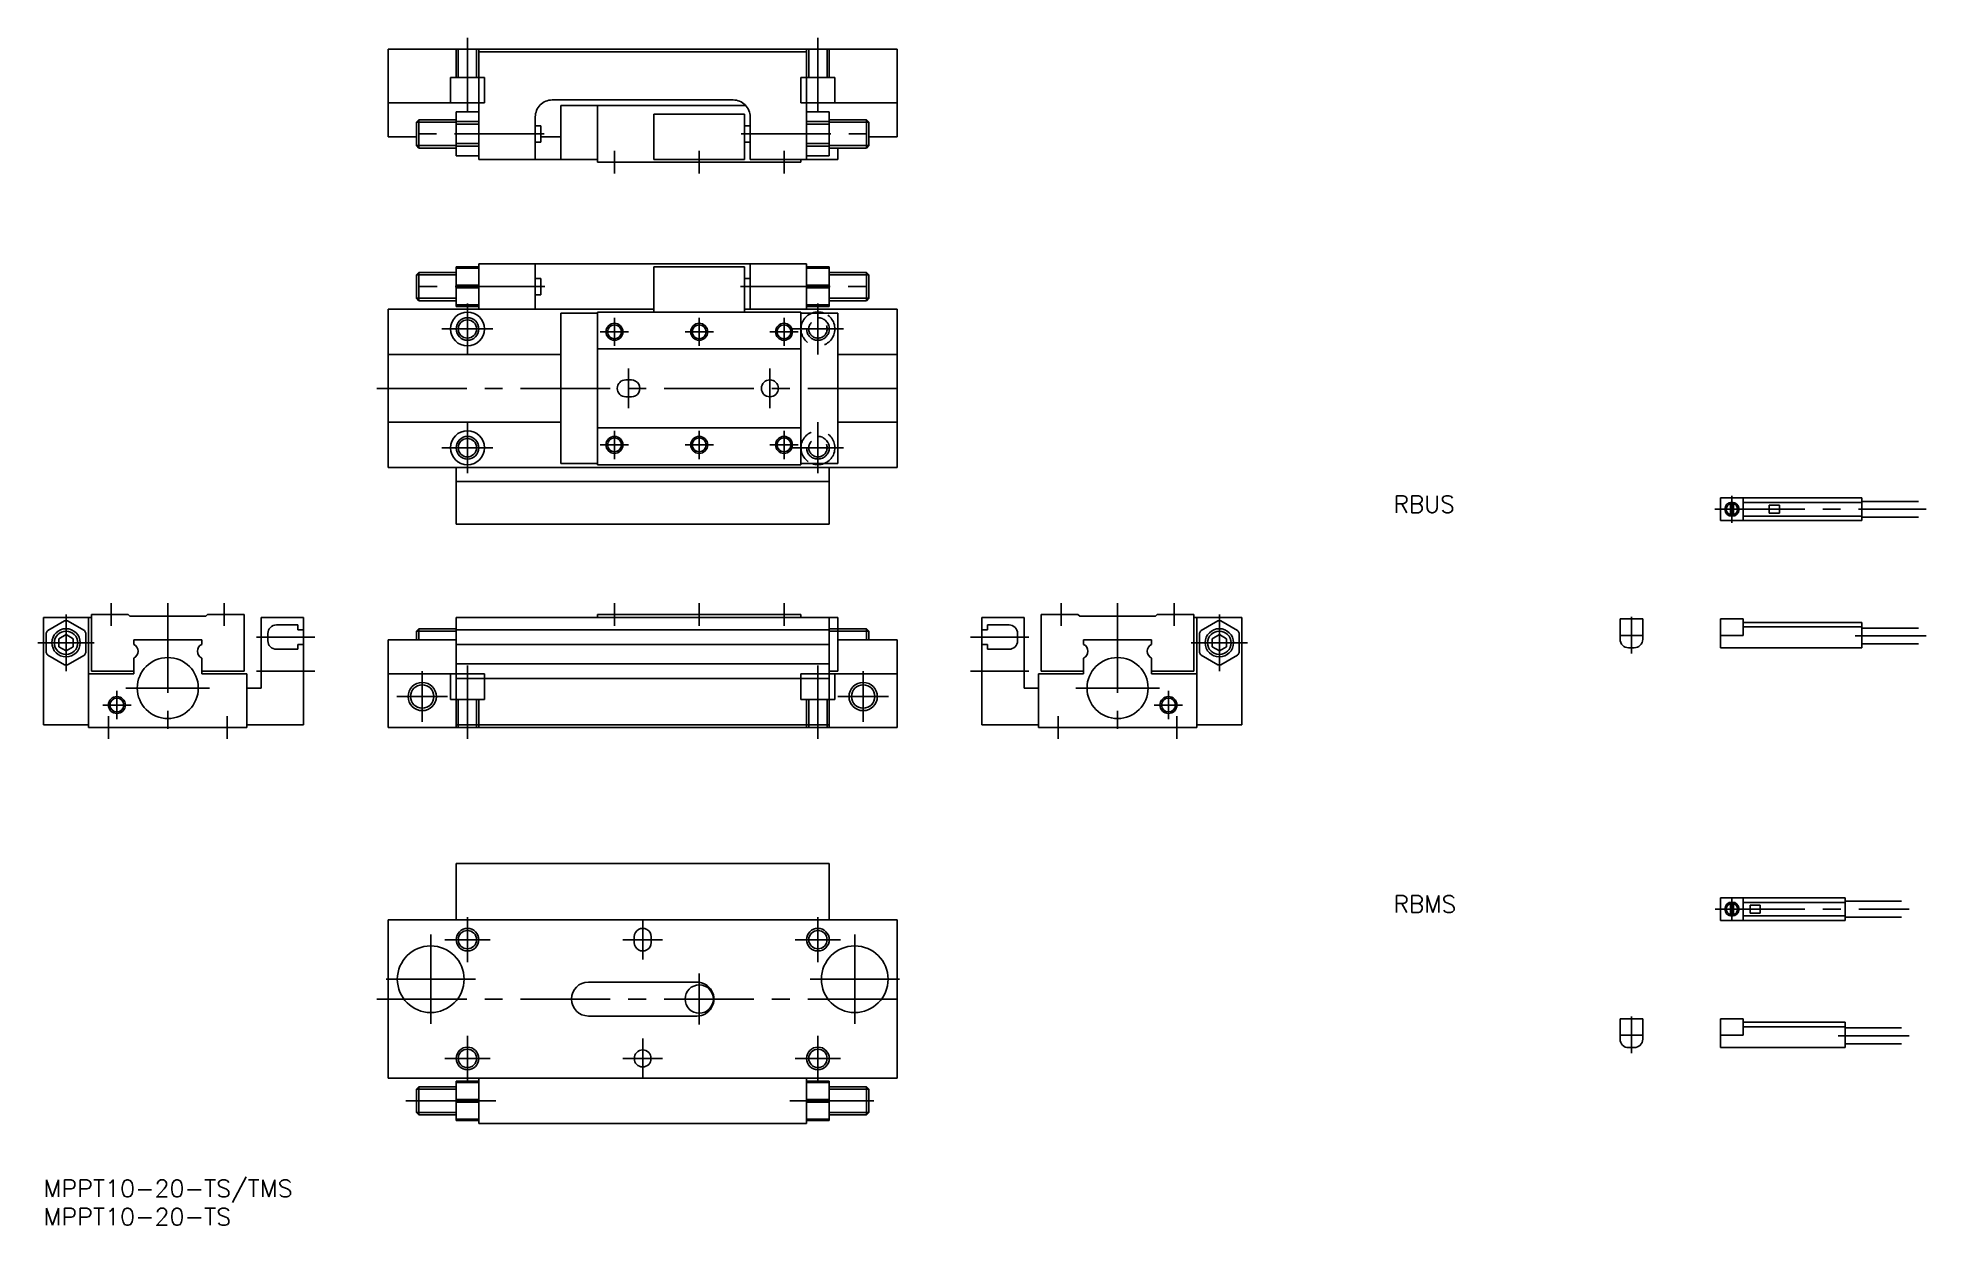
# Model space of a CAD drawing. Extents: x -1 to 333, y -8 to 202.
import ezdxf

# ---------------------------------------------------------------- set-up
doc = ezdxf.new("R2010")
doc.units = 0
doc.header["$LTSCALE"] = 0.5
doc.linetypes.add('CENTER', pattern=[50.8, 31.75, -6.35, 6.35, -6.35])
doc.linetypes.add('DASHED', pattern=[19.05, 12.7, -6.35])
for name, color, linetype in [('MSM_CENTER', 1, 'CENTER'), ('MSM_CONTINUOUS', 7, 'CONTINUOUS'), ('MSM_DASHED', 4, 'DASHED'), ('MSM_NARROW', 5, 'CONTINUOUS'), ('MSM_PART_NUMBER', 7, 'CONTINUOUS')]:
    doc.layers.add(name, color=color, linetype=linetype)
doc.styles.get("Standard").update_dxf_attribs({"font": 'txt.shx', "height": 3, "bigfont": 'bigfont.shx'})

# ---------------------------------------------------------------- blocks, each defined once
blk = doc.blocks.new('*U2')
at = {"layer": 'MSM_PART_NUMBER', "width": 1.033}
blk.add_text('MPPT10-20-TS/TMS', height=3, dxfattribs=at).set_placement((0, -3))
blk = doc.blocks.new('*U3')
at = {"layer": 'MSM_PART_NUMBER', "width": 1.033}
blk.add_text('MPPT10-20-TS', height=3, dxfattribs=at).set_placement((0, -8))
blk = doc.blocks.new('*U5')
at = {"layer": 'MSM_PART_NUMBER'}
blk.add_text('RBUS', height=3, dxfattribs=at).set_placement((238.839174, 118.014666))
blk = doc.blocks.new('*U6')
at = {"layer": 'MSM_PART_NUMBER'}
blk.add_text('RBMS', height=3, dxfattribs=at).set_placement((238.839174, 47.297773))

msp = doc.modelspace()

# ---------------------------------------------------------------- linework, layer by layer
at = {"layer": 'MSM_CENTER'}
for p, q in [((75, 188.999988), (75, 201.999988)), ((136.99997, 188.999988), (136.99997, 201.999988)), ((88.602646, 184.999988), (65.412231, 184.999988)), ((123.39735, 184.999988), (146.58777, 184.999988)), ((100.999985, 177.999988), (100.999985, 181.999988)), ((115.999985, 177.999988), (115.999985, 181.999988)), ((130.99998, 177.999988), (130.99998, 181.999988)), ((88.693382, 157.999988), (63.912228, 157.999988)), ((123.30662, 157.999988), (148.08777, 157.999988)), ((75, 154.999988), (75, 145.999988)), ((136.99997, 154.999988), (136.99997, 145.999988)), ((79.5, 150.499988), (70.5, 150.499988)), ((100.999985, 152.499988), (100.999985, 147.499988)), ((115.999985, 152.499988), (115.999985, 147.499988)), ((130.99998, 152.499988), (130.99998, 147.499988)), ((141.49997, 150.499988), (132.49997, 150.499988)), ((98.499985, 149.999988), (103.499985, 149.999988)), ((113.499985, 149.999988), (118.499985, 149.999988)), ((128.49998, 149.999988), (133.49998, 149.999988)), ((103.499985, 143.499988), (103.499985, 136.499988)), ((128.49998, 143.499988), (128.49998, 136.499988)), ((59, 139.999988), (153, 139.999988)), ((75, 133.999988), (75, 124.999988)), ((136.99997, 124.999988), (136.99997, 133.999988)), ((100.999985, 132.499988), (100.999985, 127.499988)), ((115.999985, 132.499988), (115.999985, 127.499988)), ((130.999982, 132.499988), (130.999982, 127.499988)), ((79.5, 129.499988), (70.5, 129.499988)), ((98.499985, 129.999988), (103.499985, 129.999988)), ((113.499985, 129.999988), (118.499985, 129.999988)), ((128.499982, 129.999988), (133.499982, 129.999988)), ((132.49997, 129.499988), (141.49997, 129.499988)), ((298.674897, 121.018663), (298.674897, 116.218663)), ((295.674894, 118.618663), (333.038583, 118.618663)), ((12, 101.999988), (12, 97.999988)), ((22, 101.999988), (22, 77.999985)), ((32, 101.999988), (32, 97.999988)), ((100.999985, 101.999988), (100.999985, 97.999988)), ((115.999985, 101.999988), (115.999985, 97.999988)), ((130.99998, 101.999988), (130.99998, 97.999988)), ((180, 101.999988), (180, 97.999988)), ((190, 101.999988), (190, 77.999985)), ((200, 101.999988), (200, 97.999988)), ((4, 99.999988), (4, 89.999985)), ((208, 99.999988), (208, 89.999985)), ((280.881484, 99.618663), (280.881484, 93.118663)), ((-1, 94.999988), (9, 94.999988)), ((48, 95.999988), (37.699997, 95.999988)), ((164, 95.999988), (174.3, 95.999988)), ((213, 94.999988), (203, 94.999988)), ((320.444779, 96.218661), (333.038583, 96.218661)), ((75, 90.999985), (75, 77.999985)), ((136.99997, 90.999985), (136.99997, 77.999985)), ((14.600006, 86.999985), (29.399994, 86.999985)), ((48, 89.999985), (37.699997, 89.999985)), ((67, 80.999985), (67, 89.999985)), ((145, 80.999985), (145, 89.999985)), ((164, 89.999985), (174.3, 89.999985)), ((197.39999, 86.999985), (182.60001, 86.999985)), ((10.5, 83.999985), (15.5, 83.999985)), ((13, 86.499985), (13, 81.499985)), ((62.5, 85.499985), (71.5, 85.499985)), ((140.5, 85.499985), (149.5, 85.499985)), ((196.5, 83.999985), (201.5, 83.999985)), ((199, 86.499985), (199, 81.499985)), ((11.5, 81.999985), (11.5, 77.999985)), ((32.5, 81.999985), (32.5, 77.999985)), ((179.5, 81.999985), (179.5, 77.999985)), ((200.5, 81.999985), (200.5, 77.999985)), ((295.696674, 47.90177), (330.038583, 47.90177)), ((298.674897, 49.90177), (298.674897, 45.90177)), ((75, 46.5), (75, 38.5)), ((106, 39), (106, 46)), ((137, 46.5), (137, 38.5)), ((68.500031, 43.400009), (68.500031, 27.600006)), ((71, 42.5), (79, 42.5)), ((109.5, 42.5), (102.5, 42.5)), ((133, 42.5), (141, 42.5)), ((143.49997, 43.400009), (143.49997, 27.600006)), ((60.600029, 35.5), (76.400032, 35.5)), ((116, 36.5), (116, 27.5)), ((135.59997, 35.5), (151.39996, 35.5)), ((59, 32), (153, 32)), ((280.881484, 28.90177), (280.881484, 22.40177)), ((75, 25.5), (75, 17.5)), ((106, 25), (106, 18)), ((137, 25.5), (137, 17.5)), ((317.444779, 25.50178), (330.038583, 25.50178)), ((71, 21.5), (79, 21.5)), ((109.5, 21.5), (102.5, 21.5)), ((133, 21.5), (141, 21.5)), ((80, 14.000008), (63.912228, 14.000008)), ((132, 14.000008), (146.91402, 14.000008))]:
    msp.add_line(p, q, dxfattribs=at)
at = {"layer": 'MSM_CONTINUOUS'}
for p, q in [((61, 199.999988), (61, 184.499988)), ((61, 199.999988), (151, 199.999988)), ((77, 199.499988), (77, 180.499988)), ((77, 199.499988), (135, 199.499988)), ((135, 199.499988), (135, 180.499988)), ((151, 199.999988), (151, 184.499988)), ((61, 190.499988), (77, 190.499988)), ((122, 190.999988), (90, 190.999988)), ((135, 190.499988), (151, 190.499988)), ((66.433004, 187.499988), (66.000004, 187.066988)), ((66.000004, 187.066988), (66.000004, 182.932988)), ((66.433004, 182.499988), (66.433004, 187.499988)), ((73, 187.499988), (66.433004, 187.499988)), ((73, 188.899998), (73, 181.099978)), ((77, 188.899998), (73, 188.899998)), ((73, 187.170778), (77, 187.170778)), ((87, 187.999988), (87, 180.499988)), ((91.499969, 180.499988), (91.499969, 189.999988)), ((91.499969, 189.999988), (124.23607, 189.999988)), ((97.999985, 179.999988), (97.999985, 189.999988)), ((107.999985, 188.499988), (107.999985, 180.499988)), ((107.999985, 188.499988), (123.99998, 188.499988)), ((123.99998, 188.499988), (123.99998, 180.499988)), ((125, 187.999988), (125, 180.499988)), ((135, 188.899998), (139, 188.899998)), ((139, 187.170778), (135, 187.170778)), ((139, 188.899998), (139, 181.099978)), ((139, 187.499988), (145.567, 187.499988)), ((145.567, 187.499988), (145.567, 182.499988)), ((146, 187.066988), (145.567, 187.499988)), ((146, 182.932988), (146, 187.066988)), ((61, 184.499988), (66.000004, 184.499988)), ((73, 186.720508), (77, 186.720508)), ((88, 186.449978), (87, 186.449978)), ((88, 183.549988), (88, 186.449978)), ((88, 184.499988), (91.499969, 184.499988)), ((123.99998, 186.449978), (125, 186.449978)), ((139, 186.720508), (135, 186.720508)), ((146, 184.499988), (151, 184.499988)), ((66.000004, 182.932988), (66.433004, 182.499988)), ((73, 182.499988), (66.433004, 182.499988)), ((73, 183.279468), (77, 183.279468)), ((73, 182.829148), (77, 182.829148)), ((77, 181.099978), (73, 181.099978)), ((97.999985, 180.499988), (77, 180.499988)), ((88, 183.549988), (87, 183.549988)), ((107.999985, 180.499988), (123.99998, 180.499988)), ((123.99998, 183.549988), (125, 183.549988)), ((140.5, 180.499988), (125, 180.499988)), ((133.99998, 179.999988), (133.99998, 180.499988)), ((139, 183.279468), (135, 183.279468)), ((139, 182.829148), (135, 182.829148)), ((135, 181.099978), (139, 181.099978)), ((139, 182.499988), (145.567, 182.499988)), ((140.5, 180.499988), (140.5, 182.499988)), ((145.567, 182.499988), (146, 182.932988)), ((97.999985, 179.999988), (133.99998, 179.999988)), ((66.433004, 160.499988), (66.000004, 160.066988)), ((66.433004, 155.499988), (66.433004, 160.499988)), ((73, 160.499988), (66.433004, 160.499988)), ((73, 161.499988), (73, 154.499988)), ((73, 161.499988), (77, 161.499988)), ((77, 161.254988), (73, 161.254988)), ((77, 153.999988), (77, 161.999988)), ((135, 161.999988), (77, 161.999988)), ((87, 153.999988), (87, 161.999988)), ((107.999985, 153.499988), (107.999985, 161.499988)), ((123.99998, 161.499988), (107.999985, 161.499988)), ((123.99998, 153.499988), (123.99998, 161.499988)), ((125, 153.999988), (125, 161.999988)), ((135, 153.999988), (135, 161.999988)), ((139, 161.499988), (135, 161.499988)), ((135, 161.254988), (139, 161.254988)), ((139, 161.499988), (139, 154.499988)), ((139, 160.499988), (145.567, 160.499988)), ((145.567, 160.499988), (145.567, 155.499988)), ((146, 160.066988), (145.567, 160.499988)), ((66.000004, 160.066988), (66.000004, 155.932988)), ((77, 158.244978), (73, 158.244978)), ((77, 157.754988), (73, 157.754988)), ((88, 159.449978), (87, 159.449978)), ((88, 156.549988), (88, 159.449978)), ((123.99998, 159.449978), (125, 159.449978)), ((135, 158.244978), (139, 158.244978)), ((135, 157.754988), (139, 157.754988)), ((146, 155.932988), (146, 160.066988)), ((61, 153.999988), (61, 125.999988)), ((107.999985, 153.999988), (61, 153.999988)), ((66.000004, 155.932988), (66.433004, 155.499988)), ((73, 155.499988), (66.433004, 155.499988)), ((77, 154.744978), (73, 154.744978)), ((73, 154.499988), (77, 154.499988)), ((88, 156.549988), (87, 156.549988)), ((151, 153.999988), (123.99998, 153.999988)), ((135, 154.744978), (139, 154.744978)), ((139, 154.499988), (135, 154.499988)), ((139, 155.499988), (145.567, 155.499988)), ((145.567, 155.499988), (146, 155.932988)), ((151, 153.999988), (151, 125.999988)), ((91.499969, 126.699978), (91.499969, 153.299988)), ((91.499969, 153.299988), (97.999985, 153.299988)), ((97.999985, 153.499988), (97.999985, 126.499988)), ((133.99998, 153.499988), (97.999985, 153.499988)), ((133.99998, 153.499988), (133.99998, 126.499988)), ((140.5, 153.299988), (133.99998, 153.299988)), ((140.5, 126.699978), (140.5, 153.299988)), ((133.99998, 146.999988), (97.999985, 146.999988)), ((61, 145.999988), (91.499969, 145.999988)), ((140.5, 145.999988), (151, 145.999988)), ((102.999985, 141.499988), (103.999985, 141.499988)), ((102.999985, 138.499988), (103.999985, 138.499988)), ((61, 133.999988), (91.499969, 133.999988)), ((140.5, 133.999988), (151, 133.999988)), ((133.99998, 132.999988), (97.999985, 132.999988)), ((151, 125.999988), (61, 125.999988)), ((73, 125.999988), (73, 115.999988)), ((91.499969, 126.699978), (97.999985, 126.699978)), ((133.99998, 126.499988), (97.999985, 126.499988)), ((140.5, 126.699978), (133.99998, 126.699978)), ((139, 125.999988), (139, 115.999988)), ((139, 123.499988), (73, 123.499988)), ((296.674897, 120.618663), (296.674897, 116.618663)), ((296.674897, 120.618663), (321.674897, 120.618663)), ((300.674889, 120.618663), (300.674889, 116.618663)), ((321.674897, 120.618663), (321.674897, 116.618663)), ((298.424897, 119.843413), (298.424897, 117.393913)), ((298.924897, 119.843413), (298.924897, 117.393913)), ((300.674889, 119.818663), (321.674897, 119.818663)), ((300.674889, 117.418653), (321.674897, 117.418653)), ((305.274896, 119.318663), (305.274896, 117.918653)), ((305.274896, 119.318663), (307.074899, 119.318663)), ((305.274896, 117.918653), (307.074899, 117.918653)), ((307.074899, 119.318663), (307.074899, 117.918653)), ((321.674897, 120.018653), (331.674897, 120.018653)), ((321.674897, 117.218663), (331.674897, 117.218663)), ((139, 115.999988), (73, 115.999988)), ((296.674897, 116.618663), (321.674897, 116.618663)), ((0, 99.499988), (0, 80.499985)), ((8.5, 99.499988), (0, 99.499988)), ((3.740056, 98.891318), (0.759989, 97.170778)), ((4.260048, 98.891308), (7.239944, 97.170868)), ((8, 99.499988), (8, 79.999985)), ((8.5, 99.999988), (8.5, 89.999985)), ((8.5, 99.999988), (15, 99.999988)), ((14.999989, 99.999988), (15.299994, 99.699978)), ((15.299988, 99.699978), (28.699982, 99.699978)), ((28.999983, 100.000008), (28.699978, 99.699998)), ((35.5, 99.999988), (29, 99.999988)), ((35.5, 99.999988), (35.5, 89.999985)), ((46, 99.499988), (38.5, 99.499988)), ((38.5, 99.499988), (38.5, 86.999985)), ((45, 98.149978), (41.199997, 98.149978)), ((45, 98.149978), (45, 97.299988)), ((46, 97.299988), (45, 97.299988)), ((46, 99.499988), (46, 80.499985)), ((66.433008, 97.499998), (66.000008, 97.066998)), ((66.000008, 97.066998), (66.000008, 95.499988)), ((66.433008, 95.499988), (66.433008, 97.499998)), ((73.000004, 97.499998), (66.433008, 97.499998)), ((73, 99.499988), (73, 80.499985)), ((140.5, 99.499988), (73, 99.499988)), ((73, 97.299988), (139, 97.299988)), ((97.999985, 99.999988), (97.999985, 99.499988)), ((97.999985, 99.999988), (133.99998, 99.999988)), ((133.99998, 99.999988), (133.99998, 99.499988)), ((139, 99.499988), (139, 80.499985)), ((139.000004, 97.499998), (145.567004, 97.499998)), ((140.5, 99.499988), (140.5, 89.999985)), ((145.567004, 97.499998), (145.567004, 95.499988)), ((146.000004, 97.066998), (145.567004, 97.499998)), ((146.000004, 95.499988), (146.000004, 97.066998)), ((166, 99.499988), (166, 80.499985)), ((166, 99.499988), (173.5, 99.499988)), ((166, 97.299988), (167, 97.299988)), ((167, 98.149978), (170.8, 98.149978)), ((167, 98.149978), (167, 97.299988)), ((173.5, 99.499988), (173.5, 86.999985)), ((176.5, 99.999988), (183, 99.999988)), ((176.5, 99.999988), (176.5, 89.999985)), ((183.00002, 100.000008), (183.30002, 99.699998)), ((196.70001, 99.699978), (183.30002, 99.699978)), ((197.00002, 99.999988), (196.70001, 99.699978)), ((203.5, 99.999988), (197, 99.999988)), ((203.5, 99.999988), (203.5, 89.999985)), ((203.5, 99.499988), (212, 99.499988)), ((204, 99.499988), (204, 79.999985)), ((207.74005, 98.891318), (204.75998, 97.170778)), ((208.26006, 98.891308), (211.23994, 97.170868)), ((212, 99.499988), (212, 80.499985)), ((278.881484, 99.218661), (282.881484, 99.218661)), ((278.881484, 99.218661), (278.881484, 95.618663)), ((282.881484, 99.218661), (282.881484, 95.618663)), ((296.674897, 99.218661), (300.674889, 99.218661)), ((296.674897, 99.218661), (296.674897, 94.118663)), ((300.674889, 99.218661), (300.674889, 96.318668)), ((300.674889, 98.618663), (321.674897, 98.618663)), ((300.674889, 97.818668), (321.674897, 97.818668)), ((321.674897, 98.618663), (321.674897, 94.118663)), ((321.674897, 97.618663), (331.674897, 97.618663)), ((0.500031, 96.720508), (0.500031, 93.279473)), ((2.75, 95.721678), (2.75, 94.278298)), ((3.999992, 93.556633), (2.750006, 94.278313)), ((4.000014, 96.443368), (2.750015, 95.721678)), ((4.000006, 96.443378), (5.249992, 95.721698)), ((5.250014, 94.278305), (4.000015, 93.556618)), ((5.25, 95.721678), (5.25, 94.278298)), ((7.500031, 96.720398), (7.500031, 93.279587)), ((16, 95.499988), (16, 94.70932)), ((16, 95.499988), (28, 95.499988)), ((28, 95.499988), (28, 94.70932)), ((39.699997, 96.649978), (39.699997, 95.349988)), ((45, 93.849991), (41.199997, 93.849991)), ((45, 94.699982), (45, 93.849991)), ((46, 94.699982), (45, 94.699982)), ((61, 79.999985), (61, 95.499988)), ((61, 95.499988), (73, 95.499988)), ((73, 94.699982), (139, 94.699982)), ((140.5, 95.499988), (151, 95.499988)), ((151, 79.999985), (151, 95.499988)), ((166, 94.699982), (167, 94.699982)), ((167, 94.699982), (167, 93.849991)), ((167, 93.849991), (170.8, 93.849991)), ((172.3, 96.649978), (172.3, 95.349988)), ((184, 95.499988), (184, 94.70932)), ((196, 95.499988), (184, 95.499988)), ((196, 95.499988), (196, 94.70932)), ((204.50003, 96.720508), (204.50003, 93.279473)), ((206.74998, 94.278305), (207.99998, 93.556618)), ((206.75, 95.721678), (206.75, 94.278298)), ((208, 96.443378), (206.75002, 95.721698)), ((207.99998, 96.443368), (209.24998, 95.721678)), ((208.00002, 93.556633), (209.25, 94.278313)), ((209.25, 95.721678), (209.25, 94.278298)), ((211.50003, 96.720398), (211.50003, 93.279587)), ((278.881484, 96.318668), (282.881484, 96.318668)), ((280.381484, 94.118663), (281.381484, 94.118663)), ((296.674897, 96.318668), (300.674889, 96.318668)), ((296.674897, 94.118663), (321.674897, 94.118663)), ((321.674897, 94.818668), (331.674897, 94.818668)), ((3.739974, 91.108689), (0.760012, 92.82917)), ((7.239924, 92.829071), (4.260121, 91.108681)), ((16, 92.29065), (16, 89.499985)), ((28, 92.29065), (28, 89.499985)), ((73, 91.299988), (139, 91.299988)), ((184, 92.29065), (184, 89.499985)), ((196, 92.29065), (196, 89.499985)), ((207.73997, 91.108673), (204.76001, 92.829155)), ((211.23993, 92.829064), (208.26012, 91.108673)), ((8, 89.499985), (16, 89.499985)), ((8.5, 89.999985), (16, 89.999985)), ((35.5, 89.999985), (28, 89.999985)), ((36, 89.499985), (28, 89.499985)), ((36, 89.499985), (36, 79.999985)), ((38.5, 86.999985), (36, 86.999985)), ((61, 89.499985), (73, 89.499985)), ((73, 88.699982), (139, 88.699982)), ((139, 89.999985), (140.5, 89.999985)), ((139, 89.499985), (151, 89.499985)), ((173.5, 86.999985), (176, 86.999985)), ((176, 89.499985), (176, 79.999985)), ((176, 89.499985), (184, 89.499985)), ((176.5, 89.999985), (184, 89.999985)), ((203.5, 89.999985), (196, 89.999985)), ((204, 89.499985), (196, 89.499985)), ((8, 80.499985), (0, 80.499985)), ((46, 80.499985), (36, 80.499985)), ((73, 80.499985), (139, 80.499985)), ((166, 80.499985), (176, 80.499985)), ((204, 80.499985), (212, 80.499985)), ((36, 79.999985), (8, 79.999985)), ((61, 79.999985), (151, 79.999985)), ((176, 79.999985), (204, 79.999985)), ((73, 46), (73, 55.999996)), ((139, 55.999996), (73, 55.999996)), ((139, 46), (139, 55.999996)), ((296.674897, 49.90177), (296.674897, 45.90177)), ((296.674897, 49.90177), (318.674897, 49.90177)), ((298.424897, 49.12652), (298.424897, 46.67702)), ((298.924897, 49.12652), (298.924897, 46.67702)), ((300.674905, 49.90177), (300.674905, 45.90177)), ((300.674905, 49.10177), (318.674897, 49.10177)), ((301.874894, 48.60177), (303.674897, 48.60177)), ((301.874894, 48.60177), (301.874894, 47.20177)), ((301.874894, 47.20177), (303.674897, 47.20177)), ((303.674897, 48.60177), (303.674897, 47.20177)), ((318.674897, 49.90177), (318.674897, 45.90177)), ((318.674897, 49.30177), (328.674905, 49.30177)), ((61, 18), (61, 46)), ((151, 46), (61, 46)), ((151, 18), (151, 46)), ((296.674897, 45.90177), (318.674897, 45.90177)), ((300.674905, 46.70177), (318.674897, 46.70177)), ((318.674897, 46.50177), (328.674905, 46.50177)), ((104.5, 43), (104.5, 42)), ((107.5, 43), (107.5, 42)), ((115.599998, 35), (96.400002, 35)), ((115.599998, 29), (96.400002, 29)), ((278.881484, 28.50178), (282.881484, 28.50178)), ((278.881484, 28.50178), (278.881484, 24.90177)), ((282.881484, 28.50178), (282.881484, 24.90177)), ((296.674897, 28.50178), (300.674905, 28.50178)), ((296.674897, 23.40177), (296.674897, 28.50178)), ((300.674905, 25.60177), (300.674905, 28.50178)), ((300.674905, 27.90177), (318.674897, 27.90177)), ((300.674905, 27.10178), (318.674897, 27.10178)), ((318.674897, 23.40177), (318.674897, 27.90177)), ((318.674897, 26.90177), (328.674905, 26.90177)), ((278.881484, 25.60177), (282.881484, 25.60177)), ((280.381484, 23.40177), (281.381484, 23.40177)), ((296.674897, 25.60177), (300.674905, 25.60177)), ((296.674897, 23.40177), (318.674897, 23.40177)), ((318.674897, 24.10178), (328.674905, 24.10178)), ((151, 18), (61, 18)), ((73, 17.500008), (73, 10.500008)), ((77, 17.500008), (73, 17.500008)), ((77, 17.255013), (73, 17.255013)), ((77, 18), (77, 10)), ((135, 18), (135, 10)), ((135, 17.500008), (139, 17.500008)), ((135, 17.255013), (139, 17.255013)), ((139, 17.500008), (139, 10.500008)), ((66.433004, 16.500004), (66.000004, 16.067004)), ((66.000004, 16.067004), (66.000004, 11.933004)), ((66.433004, 11.500004), (66.433004, 16.500004)), ((73, 16.500004), (66.433004, 16.500004)), ((77, 14.245003), (73, 14.245003)), ((77, 13.755013), (73, 13.755013)), ((135, 14.245003), (139, 14.245003)), ((135, 13.755013), (139, 13.755013)), ((139, 16.500004), (145.567, 16.500004)), ((145.567, 16.500004), (145.567, 11.500004)), ((146, 16.067004), (145.567, 16.500004)), ((146, 11.933004), (146, 16.067004)), ((66.000004, 11.933004), (66.433004, 11.500004)), ((73, 11.500004), (66.433004, 11.500004)), ((77, 10.745003), (73, 10.745003)), ((77, 10.500008), (73, 10.500008)), ((135, 10.745003), (139, 10.745003)), ((135, 10.500008), (139, 10.500008)), ((139, 11.500004), (145.567, 11.500004)), ((145.567, 11.500004), (146, 11.933004)), ((135, 10), (77, 10))]:
    msp.add_line(p, q, dxfattribs=at)
for centre, radius in [((75, 150.499988), 3), ((75, 150.499988), 1.621), ((100.999985, 149.999988), 1.2295), ((115.999985, 149.999988), 1.2295), ((130.99998, 149.999988), 1.2295), ((128.49998, 139.999988), 1.5), ((75, 129.499988), 3), ((75, 129.499988), 1.621), ((100.999985, 129.999988), 1.2295), ((115.999985, 129.999988), 1.2295), ((130.999982, 129.999988), 1.2295), ((298.674897, 118.618663), 1.25), ((4, 94.999987), 2.5), ((208, 94.999985), 2.5), ((22, 86.999985), 5.4), ((190, 86.999985), 5.4), ((67, 85.499985), 2.067), ((145, 85.499985), 2.067), ((13, 83.999985), 1.2295), ((199, 83.999985), 1.2295), ((298.674897, 47.90177), 1.25), ((75, 42.5), 1.621), ((137, 42.5), 1.621), ((68.500031, 35.5), 5.9), ((143.49997, 35.5), 5.9), ((116, 32), 2.5), ((75, 21.5), 1.621), ((106, 21.5), 1.5), ((137, 21.5), 1.621)]:
    msp.add_circle(centre, radius, dxfattribs=at)
for centre, radius, start, end in [((90, 187.999988), 3, 90.000003, 180.00001), ((122, 187.999988), 3, 0, 90.000003), ((136.99997, 150.499988), 3, 68.96053022, 111.03946978), ((102.999985, 139.999988), 1.5, 90.000003, 270), ((103.999985, 139.999988), 1.5, 270, 90.000003), ((136.99997, 129.499978), 3, 248.95999825, 291.03946978), ((298.674897, 118.618663), 1, 104.47752, 255.52249), ((298.674897, 118.618663), 1, 284.47751, 75.522488), ((4, 94.999988), 3.9, 146.17818, 153.82212), ((4, 94.999988), 3.9, 86.176661, 93.821828), ((4, 94.999988), 3.9, 26.175879, 33.823336), ((41.199997, 96.649978), 1.5, 90.000003, 180.00001), ((170.8, 96.649978), 1.5, 359.99999, 89.999996), ((208, 94.999988), 3.9, 146.17818, 153.82212), ((208, 94.999988), 3.9, 86.176661, 93.821828), ((208, 94.999988), 3.9, 26.175879, 33.823336), ((15.399994, 93.499985), 1.350003, 296.38621, 63.610023), ((28.599991, 93.499985), 1.35, 116.38737, 243.61085), ((41.199997, 95.349988), 1.5, 179.99999, 270), ((170.8, 95.349988), 1.5, 270, 0.000009), ((183.40001, 93.499985), 1.35, 296.38914, 63.612632), ((196.60001, 93.499985), 1.350003, 116.38998, 243.61378), ((280.381484, 95.618663), 1.5, 179.99999, 270), ((281.381484, 95.618663), 1.5, 270, 0), ((4, 94.999988), 3.9, 206.17788, 213.82279), ((4, 94.999988), 3.9, 266.1772, 273.8243), ((4, 94.999988), 3.9, 326.17569, 333.82412), ((208, 94.999988), 3.9, 206.17788, 213.82279), ((208, 94.999988), 3.9, 266.1772, 273.8243), ((208, 94.999988), 3.9, 326.17569, 333.82412), ((298.674897, 47.90177), 1, 104.47751, 255.52249), ((298.674897, 47.90177), 1, 284.47751, 75.522488), ((106, 43), 1.5, 0, 180.00001), ((106, 42), 1.5, 179.99999, 0.00001), ((96.400002, 32), 3, 90.000003, 270), ((115.599998, 32), 3, 270, 90.000003), ((280.381484, 24.90177), 1.5, 179.99999, 270), ((281.381484, 24.90177), 1.5, 270, 0)]:
    msp.add_arc(centre, radius, start, end, dxfattribs=at)
at = {"layer": 'MSM_DASHED'}
for p, q in [((73, 194.999988), (73, 199.999988)), ((73.379, 194.999988), (73.379, 199.999988)), ((76.621, 194.999988), (76.621, 199.999988)), ((77, 194.999988), (77, 199.999988)), ((134.99997, 194.999988), (134.99997, 199.999988)), ((135.37897, 194.999988), (135.37897, 199.999988)), ((138.62097, 194.999988), (138.62097, 199.999988)), ((138.99997, 194.999988), (138.99997, 199.999988)), ((72, 194.999988), (78, 194.999988)), ((72, 190.499988), (72, 194.999988)), ((78, 190.499988), (78, 194.999988)), ((133.99997, 194.999988), (139.99997, 194.999988)), ((133.99997, 190.499988), (133.99997, 194.999988)), ((139.99997, 190.499988), (139.99997, 194.999988)), ((77, 190.499988), (78, 190.499988)), ((133.99997, 190.499988), (134.99997, 190.499988)), ((72, 89.499985), (72, 84.999985)), ((78, 89.499985), (73, 89.499985)), ((78, 89.499985), (78, 84.999985)), ((133.99997, 89.499985), (133.99997, 84.999985)), ((138.99997, 89.499985), (133.99997, 89.499985)), ((139.99997, 89.499985), (139.99997, 84.999985)), ((78, 84.999985), (72, 84.999985)), ((73, 84.999985), (73, 79.999985)), ((73.379, 84.999985), (73.379, 79.999985)), ((76.621, 84.999985), (76.621, 79.999985)), ((77, 84.999985), (77, 79.999985)), ((139.99997, 84.999985), (133.99997, 84.999985)), ((134.99997, 84.999985), (134.99997, 79.999985)), ((135.37897, 84.999985), (135.37897, 79.999985)), ((138.62097, 84.999985), (138.62097, 79.999985)), ((139, 80.499985), (138.99997, 79.999985))]:
    msp.add_line(p, q, dxfattribs=at)
for centre, radius in [((136.99997, 150.499988), 2), ((136.99997, 150.499988), 1.621), ((136.99997, 129.499988), 2), ((136.99997, 129.499988), 1.621)]:
    msp.add_circle(centre, radius, dxfattribs=at)
for centre, start, end in [((136.99997, 150.499988), 111.03946978, 68.96053022), ((136.99997, 129.499988), 291.03946978, 248.96053022)]:
    msp.add_arc(centre, 3, start, end, dxfattribs=at)
at = {"layer": 'MSM_NARROW'}
for p, q in [((73, 187.066988), (66.000004, 187.066988)), ((139, 187.066988), (146, 187.066988)), ((73, 182.932988), (66.000004, 182.932988)), ((139, 182.932988), (146, 182.932988)), ((73, 160.066988), (66.000004, 160.066988)), ((139, 160.066988), (146, 160.066988)), ((73, 155.932988), (66.000004, 155.932988)), ((139, 155.932988), (146, 155.932988)), ((73.000004, 97.066998), (66.000008, 97.066998)), ((139.000004, 97.066998), (146.000004, 97.066998)), ((73, 16.067004), (66.000004, 16.067004)), ((139, 16.067004), (146, 16.067004)), ((73, 11.933004), (66.000004, 11.933004)), ((139, 11.933004), (146, 11.933004))]:
    msp.add_line(p, q, dxfattribs=at)
for centre, radius in [((75, 150.499988), 2), ((100.999985, 149.999988), 1.5), ((115.999985, 149.999988), 1.5), ((130.99998, 149.999988), 1.5), ((75, 129.499988), 2), ((100.999985, 129.999988), 1.5), ((115.999985, 129.999988), 1.5), ((130.999982, 129.999988), 1.5), ((4, 94.999987), 2.067), ((208, 94.999985), 2.067), ((67, 85.499985), 2.5), ((145, 85.499985), 2.5), ((13, 83.999985), 1.5), ((199, 83.999985), 1.5), ((75, 42.5), 2), ((137, 42.5), 2), ((75, 21.5), 2), ((137, 21.5), 2)]:
    msp.add_circle(centre, radius, dxfattribs=at)

# ---------------------------------------------------------------- block references
at = {"layer": 'MSM_CONTINUOUS'}
for name in ['*U5', '*U6', '*U2', '*U3']:
    msp.add_blockref(name, (0, 0), dxfattribs=at)

doc.saveas('drawing.dxf')
